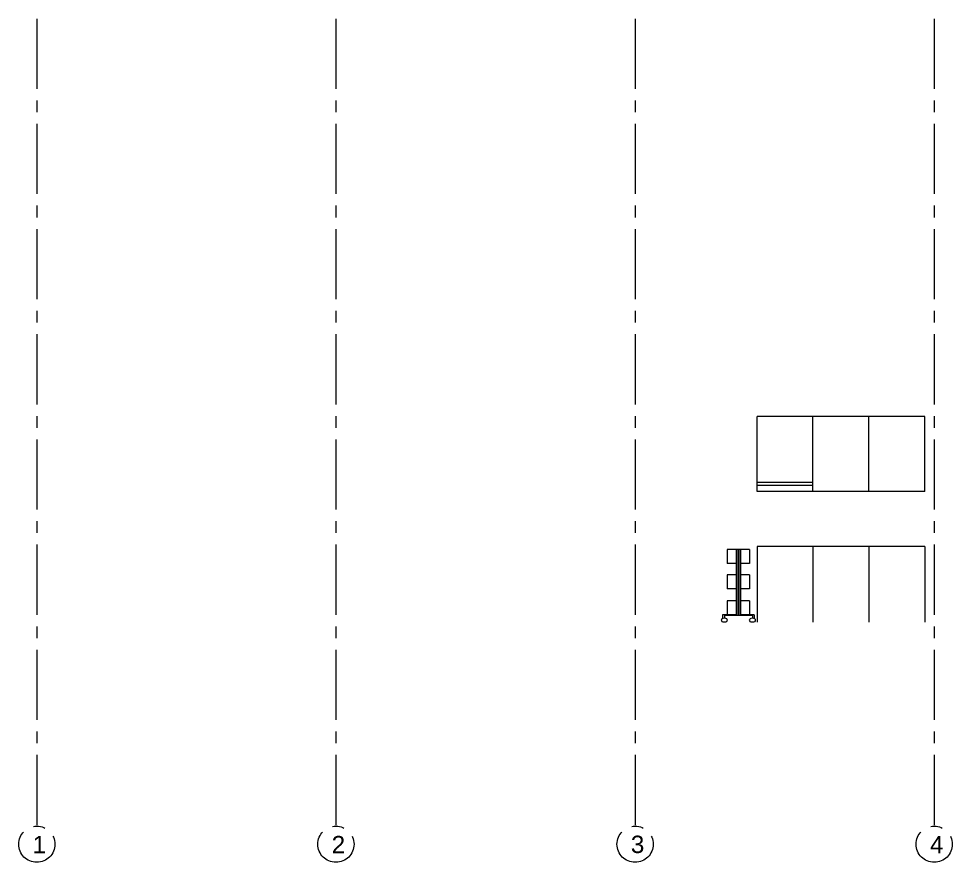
# Model space of a CAD drawing. Header units: metres. Extents: x -1.5 to 23.8, y -25.4 to 20.7.
# Drawn here: x -0.12 to 9.87, y 11.63 to 20.66 of the extents above; entities that cross this region are included whole.
import ezdxf

# ---------------------------------------------------------------- set-up
doc = ezdxf.new("R2010")
doc.units = ezdxf.units.M
doc.linetypes.add('CENTER2', pattern=[1.125, 0.75, -0.125, 0.125, -0.125])
doc.layers.add('A-ANNO-SYMB', color=6, linetype='Continuous', lineweight=18)
doc.layers.add('A-ANNO-TEXT', color=3, linetype='Continuous', lineweight=18)
doc.layers.add('A-FURN', color=1, linetype='Continuous', lineweight=9, transparency=0.25)
doc.styles.get("Standard").update_dxf_attribs({"font": 'Arial.ttf'})

msp = doc.modelspace()

# ---------------------------------------------------------------- linework, layer by layer
at = {"layer": 'A-ANNO-SYMB', "linetype": 'CENTER2'}
for p, q in [((0.0781, 20.6565), (0.0781, 12.02)), ((3.2781, 20.6565), (3.2781, 12.02)), ((6.4781, 20.6565), (6.4781, 12.02)), ((9.6781, 20.6565), (9.6781, 12.02))]:
    msp.add_line(p, q, dxfattribs=at)
for centre in [(0.0781, 11.8265), (3.2781, 11.8265), (6.4781, 11.8265), (9.6781, 11.8265)]:
    msp.add_circle(centre, 0.1935, dxfattribs=at)
at = {"layer": 'A-FURN'}
for p, q in [((7.7827, 15.6), (7.7827, 16.4)), ((9.5785, 16.4), (7.7827, 16.4)), ((8.3785, 15.6), (8.3785, 16.4)), ((8.9785, 15.6), (8.9785, 16.4)), ((9.5785, 15.6), (9.5785, 16.4)), ((8.3785, 15.696), (7.7827, 15.696)), ((8.3785, 15.6645), (7.7827, 15.6645)), ((9.5785, 15.6), (7.7827, 15.6)), ((7.7827, 15.01), (7.7827, 14.2)), ((9.5785, 15.01), (7.7827, 15.01)), ((8.3785, 15.01), (8.3785, 14.2)), ((8.9785, 15.01), (8.9785, 14.2)), ((9.5785, 15.01), (9.5785, 14.2)), ((7.4635, 14.98), (7.4635, 14.83)), ((7.7025, 14.98), (7.4635, 14.98)), ((7.558, 14.98), (7.558, 14.2815)), ((7.5782, 14.98), (7.5782, 14.2715)), ((7.5873, 14.98), (7.5873, 14.2715)), ((7.6075, 14.98), (7.6075, 14.2815)), ((7.7025, 14.98), (7.7025, 14.83)), ((7.558, 14.83), (7.4635, 14.83)), ((7.5873, 14.83), (7.5782, 14.83)), ((7.7025, 14.83), (7.6075, 14.83)), ((7.558, 14.7076), (7.4635, 14.7076)), ((7.4635, 14.7076), (7.4635, 14.5576)), ((7.5873, 14.7076), (7.5782, 14.7076)), ((7.7025, 14.7076), (7.6075, 14.7076)), ((7.7025, 14.7076), (7.7025, 14.5576)), ((7.558, 14.5576), (7.4635, 14.5576)), ((7.5873, 14.5576), (7.5782, 14.5576)), ((7.7025, 14.5576), (7.6075, 14.5576)), ((7.558, 14.4315), (7.4635, 14.4315)), ((7.4635, 14.4315), (7.4635, 14.2815)), ((7.5873, 14.4315), (7.5782, 14.4315)), ((7.7025, 14.4315), (7.6075, 14.4315)), ((7.7025, 14.4315), (7.7025, 14.2815)), ((7.413, 14.2815), (7.413, 14.242)), ((7.558, 14.2815), (7.413, 14.2815)), ((7.733, 14.2715), (7.433, 14.2715)), ((7.433, 14.2715), (7.433, 14.2479)), ((7.5873, 14.2815), (7.5782, 14.2815)), ((7.753, 14.2815), (7.6075, 14.2815)), ((7.733, 14.2715), (7.733, 14.2479)), ((7.753, 14.2815), (7.753, 14.242))]:
    msp.add_line(p, q, dxfattribs=at)
for centre in [(7.433, 14.2239), (7.733, 14.2239)]:
    msp.add_ellipse(centre, major_axis=(0.0305, 0), ratio=0.784239, dxfattribs=at)

# ---------------------------------------------------------------- texts
at = {"layer": 'A-ANNO-TEXT', "char_height": 0.186083, "attachment_point": 7}
for s, insert in [('{\\fArial|b0|i0|c0|p34;1}', (0.0327, 11.7294)), ('{\\fArial|b0|i0|c0|p34;2}', (3.2327, 11.7294)), ('{\\fArial|b0|i0|c0|p34;3}', (6.4327, 11.7294)), ('{\\fArial|b0|i0|c0|p34;4}', (9.6327, 11.7294))]:
    msp.add_mtext(s, dxfattribs=dict(at, insert=insert))

doc.saveas('drawing.dxf')
